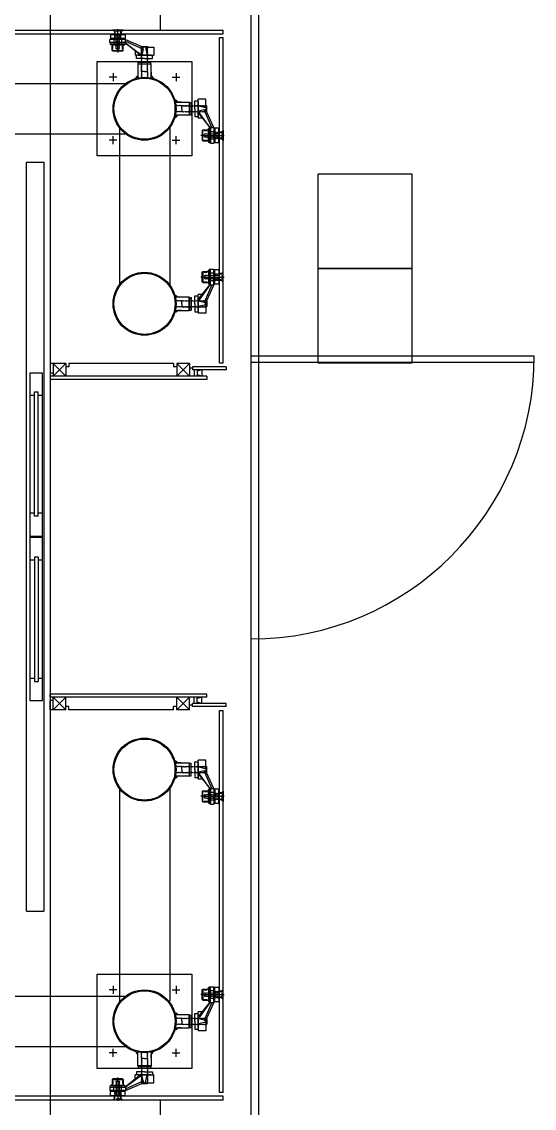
# Model space of a CAD drawing. Header units: millimetres. Extents: x -7448 to 427567, y 91657 to 341328.
# Drawn here: x 154432 to 156060, y 216766 to 220218 of the extents above; entities that cross this region are included whole.
import ezdxf

# ---------------------------------------------------------------- set-up
doc = ezdxf.new("R2010")
doc.units = ezdxf.units.MM
doc.header["$LTSCALE"] = 500
doc.header["$MEASUREMENT"] = 0
doc.linetypes.add('CENTER1', pattern=[8, 6, -1, 0, -1])
doc.linetypes.add('DASH_2', pattern=[34, 30, -1.5, 1, -1.5])
doc.layers.add('e-plan', color=9, linetype='CONTINUOUS')

# ---------------------------------------------------------------- blocks, each defined once
blk = doc.blocks.new('A$C7F1D75F0')
at = {"layer": 'e-plan'}
for p, q in [((0, 1150), (898.9, 1150)), ((0, 1150), (0, 1130)), ((898.9, 1150), (898.9, 1130)), ((0, 1130), (898.9, 1130))]:
    blk.add_line(p, q, dxfattribs=at)
blk.add_arc((0, 1150), 900, 270.0001, 0, dxfattribs=at)
blk = doc.blocks.new('A$C7D8044CD')
at = {"layer": 'e-plan'}
blk.add_lwpolyline([(0, 300), (300, 300), (300, 0), (0, 0)], close=True, dxfattribs=at)
blk = doc.blocks.new('HYUN-1')
at = {"layer": 'e-plan', "linetype": 'Continuous'}
for p, q in [((63.5, 139), (62, 139)), ((62, 139), (62, 126)), ((63.5, 139), (63.5, 141)), ((75, 139), (63.5, 139)), ((68.2, 153), (101.8, 153)), ((74.3, 147.8), (69, 153)), ((74.3, 147.8), (74.3, 141)), ((79.2, 139), (75.3, 139)), ((76.3, 147.8), (76.3, 141)), ((90.5, 139), (79.5, 139)), ((80.3, 150), (81.7, 150)), ((88.3, 150), (89.7, 150)), ((94.8, 139), (90.8, 139)), ((93.8, 147.8), (93.8, 141)), ((108, 139), (95, 139)), ((95.8, 147.8), (101, 153)), ((95.8, 147.8), (95.8, 141)), ((106.5, 139), (106.5, 141)), ((108, 139), (108, 126)), ((60, 117.3), (3.9, 92.5)), ((61, 111.9), (8.3, 73)), ((60, 122.8), (9, 100.3)), ((13.3, 73), (61, 111.8)), ((60, 123), (76, 123)), ((60, 113), (60, 123)), ((60, 113), (110, 113)), ((61, 113), (61, 108)), ((61, 108), (109, 108)), ((62, 126), (93.8, 126)), ((63, 108), (63, 106)), ((67.5, 88), (67.5, 106)), ((76.3, 123), (80.2, 123)), ((80.5, 123), (93.8, 123)), ((93.8, 126), (108, 126)), ((94, 123), (110, 123)), ((102.5, 88), (102.5, 106)), ((107, 108), (107, 106)), ((109, 113), (109, 108)), ((110, 113), (110, 123)), ((-3.9, 98), (-30, 98)), ((-30, 98), (-30, 73)), ((0, 73), (-30, 73)), ((-21.5, 73), (0, 73)), ((-21.5, 73), (0, 73)), ((-8.8, 100.2), (-3.9, 98)), ((8.7, 100.7), (-8.7, 100.7)), ((-3.9, 92.5), (-8.2, 73)), ((-3.9, 98), (3.9, 98)), ((-3.9, 98), (-3.9, 92.5)), ((0, 73), (30, 73)), ((21.5, 73), (0, 73)), ((0, 73), (21.5, 73)), ((8.8, 100.2), (3.9, 98)), ((3.9, 92.5), (3.9, 98)), ((3.9, 92.5), (8.3, 73)), ((30, 86.6), (30, 73)), ((67.5, 88), (69.5, 86)), ((69.5, 92), (69.5, 102)), ((69.5, 86), (100.5, 86)), ((100.5, 92), (100.5, 102)), ((100.5, 86), (102.5, 88)), ((-10.3, 63), (-25, 63)), ((-20, 45.9), (-21, 44.9)), ((-21, 0), (-21, 44.9)), ((-21, 44.9), (21, 44.9)), ((-20, 45.9), (-20, 50.9)), ((-10.2, 50.9), (-20, 50.9)), ((20, 45.9), (-20, 45.9)), ((0, 63), (-10, 63)), ((9.9, 50.9), (-9.9, 50.9)), ((0, 63), (10, 63)), ((20, 50.9), (10.2, 50.9)), ((10.3, 63), (25, 63)), ((20, 45.9), (20, 50.9)), ((21, 44.9), (20, 45.9)), ((21, 44.9), (21, 0)), ((-21, 18.9), (-21, 8.9)), ((21, 9.2), (21, 0))]:
    blk.add_line(p, q, dxfattribs=at)
at = {"layer": 'e-plan', "linetype": 'CENTER1'}
for p, q in [((71, 153), (76.3, 147.8)), ((74.8, 139.5), (76.3, 141)), ((76.3, 138), (74.8, 139.5)), ((76.3, 138), (74.8, 139.5)), ((76, 138), (75, 139)), ((80.2, 138), (79.2, 139)), ((80.5, 138), (79.5, 139)), ((80.5, 138), (79.5, 139)), ((80.5, 138), (79.5, 139)), ((80, 150.3), (80, 153)), ((81, 148), (81, 153)), ((82, 150.3), (82, 153)), ((85, 93), (85, 155.6)), ((88, 150.3), (88, 153)), ((89, 148), (89, 153)), ((89.5, 138), (90.5, 139)), ((89.5, 138), (90.5, 139)), ((89.8, 138), (90.8, 139)), ((90, 150.3), (90, 153)), ((99, 153), (93.8, 147.8)), ((95.3, 139.5), (93.8, 141)), ((93.8, 138), (95.3, 139.5)), ((94, 138), (95, 139)), ((62, 126), (65, 123)), ((64.9, 106), (63, 106)), ((102.5, 106), (64.9, 106)), ((74.5, 136.5), (76, 138)), ((76, 135), (74.5, 136.5)), ((74.5, 133.5), (76, 135)), ((76, 132), (74.5, 133.5)), ((74.5, 130.5), (76, 132)), ((76, 129), (74.5, 130.5)), ((74.5, 127.5), (76, 129)), ((76, 126), (74.5, 127.5)), ((74.5, 124.5), (76, 126)), ((76, 123), (74.5, 124.5)), ((74.8, 136.5), (76.3, 138)), ((74.8, 136.5), (76.3, 138)), ((76.3, 135), (74.8, 136.5)), ((76.3, 135), (74.8, 136.5)), ((74.8, 133.5), (76.3, 135)), ((74.8, 133.5), (76.3, 135)), ((76.3, 132), (74.8, 133.5)), ((76.3, 132), (74.8, 133.5)), ((74.8, 130.5), (76.3, 132)), ((74.8, 130.5), (76.3, 132)), ((76.3, 129), (74.8, 130.5)), ((76.3, 129), (74.8, 130.5)), ((74.8, 127.5), (76.3, 129)), ((74.8, 127.5), (76.3, 129)), ((76.3, 126), (74.8, 127.5)), ((76.3, 126), (74.8, 127.5)), ((74.8, 124.5), (76.3, 126)), ((74.8, 124.5), (76.3, 126)), ((76.3, 123), (74.8, 124.5)), ((76.3, 123), (74.8, 124.5)), ((78.7, 136.5), (80.2, 138)), ((80.2, 135), (78.7, 136.5)), ((78.7, 133.5), (80.2, 135)), ((80.2, 132), (78.7, 133.5)), ((78.7, 130.5), (80.2, 132)), ((80.2, 129), (78.7, 130.5)), ((78.7, 127.5), (80.2, 129)), ((80.2, 126), (78.7, 127.5)), ((78.7, 124.5), (80.2, 126)), ((80.2, 123), (78.7, 124.5)), ((79, 136.5), (80.5, 138)), ((79, 136.5), (80.5, 138)), ((79, 136.5), (80.5, 138)), ((80.5, 135), (79, 136.5)), ((80.5, 135), (79, 136.5)), ((80.5, 135), (79, 136.5)), ((79, 133.5), (80.5, 135)), ((79, 133.5), (80.5, 135)), ((79, 133.5), (80.5, 135)), ((80.5, 132), (79, 133.5)), ((80.5, 132), (79, 133.5)), ((80.5, 132), (79, 133.5)), ((79, 130.5), (80.5, 132)), ((79, 130.5), (80.5, 132)), ((79, 130.5), (80.5, 132)), ((80.5, 129), (79, 130.5)), ((80.5, 129), (79, 130.5)), ((80.5, 129), (79, 130.5)), ((79, 127.5), (80.5, 129)), ((79, 127.5), (80.5, 129)), ((79, 127.5), (80.5, 129)), ((80.5, 126), (79, 127.5)), ((80.5, 126), (79, 127.5)), ((80.5, 126), (79, 127.5)), ((79, 124.5), (80.5, 126)), ((79, 124.5), (80.5, 126)), ((79, 124.5), (80.5, 126)), ((80.5, 123), (79, 124.5)), ((80.5, 123), (79, 124.5)), ((80.5, 123), (79, 124.5)), ((79, 121.5), (80.5, 123)), ((80.5, 120), (79, 121.5)), ((79, 118.5), (80.5, 120)), ((80.5, 117), (79, 118.5)), ((79, 115.5), (80.5, 117)), ((80.5, 114), (79, 115.5)), ((79, 112.5), (80.5, 114)), ((80.5, 111), (79, 112.5)), ((79, 109.5), (80.5, 111)), ((80.5, 108), (79, 109.5)), ((79, 106.5), (80.5, 108)), ((80.5, 105), (79, 106.5)), ((79, 103.5), (80.5, 105)), ((91, 136.5), (89.5, 138)), ((91, 136.5), (89.5, 138)), ((89.5, 135), (91, 136.5)), ((89.5, 135), (91, 136.5)), ((91, 133.5), (89.5, 135)), ((91, 133.5), (89.5, 135)), ((89.5, 132), (91, 133.5)), ((89.5, 132), (91, 133.5)), ((91, 130.5), (89.5, 132)), ((91, 130.5), (89.5, 132)), ((89.5, 129), (91, 130.5)), ((89.5, 129), (91, 130.5)), ((91, 127.5), (89.5, 129)), ((91, 127.5), (89.5, 129)), ((89.5, 126), (91, 127.5)), ((89.5, 126), (91, 127.5)), ((91, 124.5), (89.5, 126)), ((91, 124.5), (89.5, 126)), ((89.5, 123), (91, 124.5)), ((89.5, 123), (91, 124.5)), ((91, 121.5), (89.5, 123)), ((89.5, 120), (91, 121.5)), ((91, 118.5), (89.5, 120)), ((89.5, 117), (91, 118.5)), ((91, 115.5), (89.5, 117)), ((89.5, 114), (91, 115.5)), ((91, 112.5), (89.5, 114)), ((89.5, 111), (91, 112.5)), ((91, 109.5), (89.5, 111)), ((89.5, 108), (91, 109.5)), ((91, 106.5), (89.5, 108)), ((89.5, 105), (91, 106.5)), ((91, 103.5), (89.5, 105)), ((91.3, 136.5), (89.8, 138)), ((89.8, 135), (91.3, 136.5)), ((91.3, 133.5), (89.8, 135)), ((89.8, 132), (91.3, 133.5)), ((91.3, 130.5), (89.8, 132)), ((89.8, 129), (91.3, 130.5)), ((91.3, 127.5), (89.8, 129)), ((89.8, 126), (91.3, 127.5)), ((91.3, 124.5), (89.8, 126)), ((89.8, 123), (91.3, 124.5)), ((95.3, 136.5), (93.8, 138)), ((93.8, 135), (95.3, 136.5)), ((95.3, 133.5), (93.8, 135)), ((93.8, 132), (95.3, 133.5)), ((95.3, 130.5), (93.8, 132)), ((93.8, 129), (95.3, 130.5)), ((95.3, 127.5), (93.8, 129)), ((93.8, 126), (95.3, 127.5)), ((95.3, 124.5), (93.8, 126)), ((93.8, 123), (95.3, 124.5)), ((95.5, 136.5), (94, 138)), ((94, 135), (95.5, 136.5)), ((95.5, 133.5), (94, 135)), ((94, 132), (95.5, 133.5)), ((95.5, 130.5), (94, 132)), ((94, 129), (95.5, 130.5)), ((95.5, 127.5), (94, 129)), ((94, 126), (95.5, 127.5)), ((95.5, 124.5), (94, 126)), ((94, 123), (95.5, 124.5)), ((102.5, 106), (107, 106)), ((108, 126), (105, 123)), ((-10.3, 99), (-9, 100.3)), ((-8.8, 97.5), (-10.3, 99)), ((-10.3, 96), (-8.8, 97.5)), ((-8.8, 94.5), (-10.3, 96)), ((-10.3, 93), (-8.8, 94.5)), ((-8.8, 91.5), (-10.3, 93)), ((-10.3, 90), (-8.8, 91.5)), ((-8.8, 88.5), (-10.3, 90)), ((-10.3, 87), (-8.8, 88.5)), ((-8.8, 85.5), (-10.3, 87)), ((-10.3, 84), (-8.8, 85.5)), ((-8.8, 82.5), (-10.3, 84)), ((-10.3, 81), (-8.8, 82.5)), ((-8.8, 79.5), (-10.3, 81)), ((-10.3, 78), (-8.8, 79.5)), ((-8.8, 76.5), (-10.3, 78)), ((-10.3, 75), (-8.8, 76.5)), ((-8.8, 73.5), (-10.3, 75)), ((-10.3, 72), (-8.8, 73.5)), ((-8.8, 70.5), (-10.3, 72)), ((-10.3, 69), (-8.8, 70.5)), ((-10, 99), (-8.5, 100.5)), ((-10, 99), (-8.5, 100.5)), ((-8.5, 97.5), (-10, 99)), ((-8.5, 97.5), (-10, 99)), ((-10, 96), (-8.5, 97.5)), ((-10, 96), (-8.5, 97.5)), ((-8.5, 94.5), (-10, 96)), ((-8.5, 94.5), (-10, 96)), ((-10, 93), (-8.5, 94.5)), ((-10, 93), (-8.5, 94.5)), ((-8.5, 91.5), (-10, 93)), ((-8.5, 91.5), (-10, 93)), ((-10, 90), (-8.5, 91.5)), ((-10, 90), (-8.5, 91.5)), ((-8.5, 88.5), (-10, 90)), ((-8.5, 88.5), (-10, 90)), ((-10, 87), (-8.5, 88.5)), ((-8.5, 85.5), (-10, 87)), ((-10, 84), (-8.5, 85.5)), ((-8.5, 82.5), (-10, 84)), ((-10, 81), (-8.5, 82.5)), ((-8.5, 79.5), (-10, 81)), ((-10, 78), (-8.5, 79.5)), ((-8.5, 76.5), (-10, 78)), ((-10, 75), (-8.5, 76.5)), ((-8.5, 73.5), (-10, 75)), ((-10, 72), (-8.5, 73.5)), ((-8.5, 70.5), (-10, 72)), ((-10, 69), (-8.5, 70.5)), ((-8.8, 76.5), (-9.8, 77.5)), ((-8.5, 100.5), (-8.7, 100.7)), ((-8.5, 100.5), (-8.7, 100.7)), ((8.5, 100.5), (8.7, 100.7)), ((8.5, 100.5), (8.7, 100.7)), ((10, 99), (8.5, 100.5)), ((10, 99), (8.5, 100.5)), ((8.5, 97.5), (10, 99)), ((8.5, 97.5), (10, 99)), ((10, 96), (8.5, 97.5)), ((10, 96), (8.5, 97.5)), ((8.5, 94.5), (10, 96)), ((8.5, 94.5), (10, 96)), ((10, 93), (8.5, 94.5)), ((10, 93), (8.5, 94.5)), ((8.5, 91.5), (10, 93)), ((8.5, 91.5), (10, 93)), ((10, 90), (8.5, 91.5)), ((10, 90), (8.5, 91.5)), ((8.5, 88.5), (10, 90)), ((8.5, 88.5), (10, 90)), ((10, 87), (8.5, 88.5)), ((8.5, 85.5), (10, 87)), ((10, 84), (8.5, 85.5)), ((8.5, 82.5), (10, 84)), ((10, 81), (8.5, 82.5)), ((8.5, 79.5), (10, 81)), ((10, 78), (8.5, 79.5)), ((8.5, 76.5), (10, 78)), ((10, 75), (8.5, 76.5)), ((8.5, 73.5), (10, 75)), ((10, 72), (8.5, 73.5)), ((8.5, 70.5), (10, 72)), ((10, 69), (8.5, 70.5)), ((8.8, 97.5), (10.3, 99)), ((10.3, 96), (8.8, 97.5)), ((8.8, 94.5), (10.3, 96)), ((10.3, 93), (8.8, 94.5)), ((8.8, 91.5), (10.3, 93)), ((10.3, 90), (8.8, 91.5)), ((8.8, 88.5), (10.3, 90)), ((10.3, 87), (8.8, 88.5)), ((8.8, 85.5), (10.3, 87)), ((10.3, 84), (8.8, 85.5)), ((8.8, 82.5), (10.3, 84)), ((10.3, 81), (8.8, 82.5)), ((8.8, 79.5), (10.3, 81)), ((10.3, 78), (8.8, 79.5)), ((8.8, 76.5), (10.3, 78)), ((8.8, 76.5), (9.8, 77.5)), ((10.3, 75), (8.8, 76.5)), ((8.8, 73.5), (10.3, 75)), ((10.3, 72), (8.8, 73.5)), ((8.8, 70.5), (10.3, 72)), ((10.3, 69), (8.8, 70.5)), ((10.3, 99), (9, 100.3)), ((67.5, 102), (69.5, 102)), ((67.5, 92), (69.5, 92)), ((102.5, 88), (67.5, 88)), ((80.5, 102), (79, 103.5)), ((79, 100.5), (80.5, 102)), ((80.5, 99), (79, 100.5)), ((79, 97.5), (80.5, 99)), ((80.5, 96), (79, 97.5)), ((79, 94.5), (80.5, 96)), ((80.5, 93), (79, 94.5)), ((89.5, 93), (80.5, 93)), ((85, 93), (85, 82)), ((89.5, 102), (91, 103.5)), ((91, 100.5), (89.5, 102)), ((89.5, 99), (91, 100.5)), ((91, 97.5), (89.5, 99)), ((89.5, 96), (91, 97.5)), ((91, 94.5), (89.5, 96)), ((89.5, 93), (91, 94.5)), ((102.5, 102), (100.5, 102)), ((102.5, 92), (100.5, 92)), ((-8.8, 67.5), (-10.3, 69)), ((-10.3, 66), (-8.8, 67.5)), ((-8.8, 64.5), (-10.3, 66)), ((-10.3, 63), (-8.8, 64.5)), ((-10.3, 48), (-8.8, 49.5)), ((-8.8, 46.5), (-10.3, 48)), ((-10.3, 45), (-8.8, 46.5)), ((-8.8, 43.5), (-10.3, 45)), ((-10.3, 42), (-8.8, 43.5)), ((-8.8, 40.5), (-10.3, 42)), ((-10.3, 39), (-8.8, 40.5)), ((-8.8, 37.5), (-10.3, 39)), ((-10.3, 36), (-8.8, 37.5)), ((-8.8, 34.5), (-10.3, 36)), ((-8.8, 49.5), (-10.2, 50.9)), ((-8.5, 67.5), (-10, 69)), ((-10, 66), (-8.5, 67.5)), ((-8.5, 64.5), (-10, 66)), ((-10, 63), (-8.5, 64.5)), ((-10, 63), (-8.5, 64.5)), ((-10, 63), (-8.5, 64.5)), ((-8.5, 61.5), (-10, 63)), ((-8.5, 61.5), (-10, 63)), ((-8.5, 61.5), (-10, 63)), ((-10, 60), (-8.5, 61.5)), ((-10, 60), (-8.5, 61.5)), ((-10, 60), (-8.5, 61.5)), ((-8.5, 58.5), (-10, 60)), ((-8.5, 58.5), (-10, 60)), ((-10, 57), (-8.5, 58.5)), ((-10, 57), (-8.5, 58.5)), ((-8.5, 55.5), (-10, 57)), ((-8.5, 55.5), (-10, 57)), ((-10, 54), (-8.5, 55.5)), ((-10, 54), (-8.5, 55.5)), ((-8.5, 52.5), (-10, 54)), ((-8.5, 52.5), (-10, 54)), ((-10, 51), (-8.5, 52.5)), ((-10, 51), (-8.5, 52.5)), ((-8.5, 49.5), (-10, 51)), ((-8.5, 49.5), (-10, 51)), ((-10, 48), (-8.5, 49.5)), ((-8.5, 46.5), (-10, 48)), ((-10, 45), (-8.5, 46.5)), ((-8.5, 43.5), (-10, 45)), ((-10, 42), (-8.5, 43.5)), ((-8.5, 40.5), (-10, 42)), ((-10, 39), (-8.5, 40.5)), ((-8.5, 37.5), (-10, 39)), ((-10, 36), (-8.5, 37.5)), ((-8.5, 34.5), (-10, 36)), ((-8.5, 64.5), (-9.5, 65.5)), ((-8.5, 64.5), (-9.5, 65.5)), ((8.5, 67.5), (10, 69)), ((10, 66), (8.5, 67.5)), ((8.5, 64.5), (10, 66)), ((8.5, 64.5), (9.5, 65.5)), ((8.5, 64.5), (9.5, 65.5)), ((8.5, 64.5), (9.5, 65.5)), ((8.5, 64.5), (9.5, 65.5)), ((10, 63), (8.5, 64.5)), ((10, 63), (8.5, 64.5)), ((10, 63), (8.5, 64.5)), ((10, 63), (8.5, 64.5)), ((10, 63), (8.5, 64.5)), ((10, 63), (8.5, 64.5)), ((10, 63), (8.5, 64.5)), ((10, 63), (8.5, 64.5)), ((10, 63), (8.5, 64.5)), ((8.5, 61.5), (10, 63)), ((8.5, 61.5), (10, 63)), ((8.5, 61.5), (10, 63)), ((8.5, 61.5), (10, 63)), ((8.5, 61.5), (10, 63)), ((8.5, 61.5), (10, 63)), ((10, 60), (8.5, 61.5)), ((10, 60), (8.5, 61.5)), ((10, 60), (8.5, 61.5)), ((10, 60), (8.5, 61.5)), ((10, 60), (8.5, 61.5)), ((10, 60), (8.5, 61.5)), ((8.5, 58.5), (10, 60)), ((8.5, 58.5), (10, 60)), ((8.5, 58.5), (10, 60)), ((8.5, 58.5), (10, 60)), ((10, 57), (8.5, 58.5)), ((10, 57), (8.5, 58.5)), ((10, 57), (8.5, 58.5)), ((10, 57), (8.5, 58.5)), ((8.5, 55.5), (10, 57)), ((8.5, 55.5), (10, 57)), ((8.5, 55.5), (10, 57)), ((8.5, 55.5), (10, 57)), ((10, 54), (8.5, 55.5)), ((10, 54), (8.5, 55.5)), ((10, 54), (8.5, 55.5)), ((10, 54), (8.5, 55.5)), ((8.5, 52.5), (10, 54)), ((8.5, 52.5), (10, 54)), ((8.5, 52.5), (10, 54)), ((8.5, 52.5), (10, 54)), ((10, 51), (8.5, 52.5)), ((10, 51), (8.5, 52.5)), ((10, 51), (8.5, 52.5)), ((10, 51), (8.5, 52.5)), ((8.5, 49.5), (10, 51)), ((8.5, 49.5), (10, 51)), ((8.5, 49.5), (10, 51)), ((8.5, 49.5), (10, 51)), ((10, 48), (8.5, 49.5)), ((10, 48), (8.5, 49.5)), ((8.5, 46.5), (10, 48)), ((8.5, 46.5), (10, 48)), ((10, 45), (8.5, 46.5)), ((10, 45), (8.5, 46.5)), ((8.5, 43.5), (10, 45)), ((8.5, 43.5), (10, 45)), ((10, 42), (8.5, 43.5)), ((10, 42), (8.5, 43.5)), ((8.5, 40.5), (10, 42)), ((8.5, 40.5), (10, 42)), ((10, 39), (8.5, 40.5)), ((10, 39), (8.5, 40.5)), ((8.5, 37.5), (10, 39)), ((8.5, 37.5), (10, 39)), ((10, 36), (8.5, 37.5)), ((10, 36), (8.5, 37.5)), ((8.5, 34.5), (10, 36)), ((8.5, 34.5), (10, 36)), ((8.8, 67.5), (10.3, 69)), ((10.3, 66), (8.8, 67.5)), ((8.8, 64.5), (10.3, 66)), ((10.3, 63), (8.8, 64.5)), ((10.3, 63), (8.8, 64.5)), ((10.3, 63), (8.8, 64.5)), ((8.8, 49.5), (10.2, 50.9)), ((10.3, 48), (8.8, 49.5)), ((8.8, 46.5), (10.3, 48)), ((10.3, 45), (8.8, 46.5)), ((8.8, 43.5), (10.3, 45)), ((10.3, 42), (8.8, 43.5)), ((8.8, 40.5), (10.3, 42)), ((10.3, 39), (8.8, 40.5)), ((8.8, 37.5), (10.3, 39)), ((10.3, 36), (8.8, 37.5)), ((8.8, 34.5), (10.3, 36)), ((-10.3, 33), (-8.8, 34.5)), ((-8.8, 31.5), (-10.3, 33)), ((-10.3, 30), (-8.8, 31.5)), ((-8.8, 28.5), (-10.3, 30)), ((-10.3, 27), (-8.8, 28.5)), ((-8.8, 25.5), (-10.3, 27)), ((-10.3, 24), (-8.8, 25.5)), ((-8.8, 22.5), (-10.3, 24)), ((-10.3, 21), (-8.8, 22.5)), ((-10.3, 21), (-8.8, 19.5)), ((-8.8, 19.5), (-10.3, 18)), ((-10.3, 18), (-8.8, 16.5)), ((-8.8, 16.5), (-10.3, 15)), ((-10.3, 15), (-8.8, 13.5)), ((-8.8, 13.5), (-10.3, 12)), ((-10.3, 12), (-8.8, 10.5)), ((-8.8, 10.5), (-10.3, 9)), ((-10.3, 9), (-8.8, 7.5)), ((-8.8, 7.5), (-10.3, 6)), ((-10.3, 6), (-8.8, 4.5)), ((-8.8, 4.5), (-10.3, 3)), ((-10.3, 3), (-8.8, 1.5)), ((-8.8, 1.5), (-10.3, 0)), ((-10, 33), (-8.5, 34.5)), ((-8.5, 31.5), (-10, 33)), ((-10, 30), (-8.5, 31.5)), ((-8.5, 28.5), (-10, 30)), ((-10, 27), (-8.5, 28.5)), ((-8.5, 25.5), (-10, 27)), ((-10, 24), (-8.5, 25.5)), ((-8.5, 22.5), (-10, 24)), ((-10, 21), (-8.5, 22.5)), ((0, 21), (-10, 21)), ((0, 21), (10, 21)), ((10, 33), (8.5, 34.5)), ((10, 33), (8.5, 34.5)), ((8.5, 31.5), (10, 33)), ((8.5, 31.5), (10, 33)), ((10, 30), (8.5, 31.5)), ((10, 30), (8.5, 31.5)), ((8.5, 28.5), (10, 30)), ((8.5, 28.5), (10, 30)), ((10, 27), (8.5, 28.5)), ((10, 27), (8.5, 28.5)), ((8.5, 25.5), (10, 27)), ((8.5, 25.5), (10, 27)), ((10, 24), (8.5, 25.5)), ((10, 24), (8.5, 25.5)), ((8.5, 22.5), (10, 24)), ((8.5, 22.5), (10, 24)), ((10, 21), (8.5, 22.5)), ((10, 21), (8.5, 22.5)), ((10.3, 33), (8.8, 34.5)), ((8.8, 31.5), (10.3, 33)), ((10.3, 30), (8.8, 31.5)), ((8.8, 28.5), (10.3, 30)), ((10.3, 27), (8.8, 28.5)), ((8.8, 25.5), (10.3, 27)), ((10.3, 24), (8.8, 25.5)), ((8.8, 22.5), (10.3, 24)), ((10.3, 21), (8.8, 22.5)), ((10.3, 21), (8.8, 19.5)), ((8.8, 19.5), (10.3, 18)), ((10.3, 18), (8.8, 16.5)), ((8.8, 16.5), (10.3, 15)), ((10.3, 15), (8.8, 13.5)), ((8.8, 13.5), (10.3, 12)), ((10.3, 12), (8.8, 10.5)), ((8.8, 10.5), (10.3, 9)), ((10.3, 9), (8.8, 7.5)), ((8.8, 7.5), (10.3, 6)), ((10.3, 6), (8.8, 4.5)), ((8.8, 4.5), (10.3, 3)), ((10.3, 3), (8.8, 1.5)), ((8.8, 1.5), (10.3, 0))]:
    blk.add_line(p, q, dxfattribs=at)
at = {"layer": 'e-plan', "linetype": 'DASH_2'}
for p, q in [((73, 123), (73, 106)), ((97, 123), (97, 106)), ((-25, 63), (-25, 73)), ((25, 63), (25, 73))]:
    blk.add_line(p, q, dxfattribs=at)
at = {"layer": 'e-plan'}
blk.add_line((21, 0), (-21, 0), dxfattribs=at)
at = {"layer": 'e-plan', "linetype": 'CENTER1'}
for centre, start, end in [((80.3, 150.3), 180, 270), ((81.7, 150.3), 270, 0), ((88.3, 150.3), 180, 270), ((89.7, 150.3), 270, 0)]:
    blk.add_arc(centre, 0.3, start, end, dxfattribs=at)
at = {"layer": 'e-plan', "linetype": 'Continuous'}
for centre, radius, start, end in [((-21, 0.6), 6.11, 89.8114, 186.0131), ((-21, 0.6), 5.11, 89.8114, 187.1953), ((-21, 0.6), 4.11, 89.8114, 188.9587), ((-21, 0.6), 3.11, 89.8114, 191.8754), ((21, 0.6), 6.11, 353.9869, 90.1886), ((21, 0.6), 5.11, 352.8047, 90.1886), ((21, 0.6), 4.11, 351.0413, 90.1886), ((21, 0.6), 3.11, 348.1246, 90.1886)]:
    blk.add_arc(centre, radius, start, end, dxfattribs=at)

msp = doc.modelspace()

# ---------------------------------------------------------------- linework, layer by layer
at = {"layer": 'e-plan'}
for p, q in [((154522.2, 222491.9), (154522.2, 216114.1)), ((154872.2, 222491.9), (154872.2, 220191.9)), ((153633.2, 220191.9), (155072.2, 220191.9)), ((153633.2, 220179.9), (155072.2, 220179.9)), ((155072.2, 220179.9), (155072.2, 220191.9)), ((155060.2, 219133.9), (155060.2, 220167.9)), ((155060.2, 220167.9), (155072.2, 220167.9)), ((155072.2, 219133.9), (155072.2, 220167.9)), ((154734.7, 220041.9), (154709.7, 220041.9)), ((154722.2, 220054.4), (154722.2, 220029.4)), ((154909.7, 220041.9), (154934.7, 220041.9)), ((154922.2, 220054.4), (154922.2, 220029.4)), ((152492.2, 220021.9), (154762.2, 220021.9)), ((152492.2, 219861.9), (154762.2, 219861.9)), ((154742.2, 219881.9), (154742.2, 219381.9)), ((154902.2, 219881.9), (154902.2, 219381.9)), ((154734.7, 219841.9), (154709.7, 219841.9)), ((154722.2, 219829.4), (154722.2, 219854.4)), ((154909.7, 219841.9), (154934.7, 219841.9)), ((154922.2, 219829.4), (154922.2, 219854.4)), ((154447.2, 217391.9), (154447.2, 219771.9)), ((154447.2, 219771.9), (154502.2, 219771.9)), ((154502.2, 219771.9), (154502.2, 217391.9)), ((154572.2, 219131.9), (154522.2, 219131.9)), ((154572.2, 219131.9), (154532.2, 219091.9)), ((154532.2, 219131.9), (154572.2, 219091.9)), ((154582.2, 219121.9), (154572.2, 219121.9)), ((154914.6, 219131.9), (154582.2, 219131.9)), ((154914.6, 219131.9), (154914.6, 219121.9)), ((154924.6, 219121.9), (154914.6, 219121.9)), ((154924.6, 219131.9), (154924.6, 219091.9)), ((154924.6, 219131.9), (154964.6, 219091.9)), ((154964.6, 219131.9), (154924.6, 219091.9)), ((154964.6, 219131.9), (154924.6, 219131.9)), ((154964.6, 219131.9), (154964.6, 219091.9)), ((154974.6, 219116.9), (154964.6, 219116.9)), ((154974.6, 219121.9), (154974.6, 219111.9)), ((155081.2, 219121.9), (154974.6, 219121.9)), ((155019.6, 219111.9), (154974.6, 219111.9)), ((155081.2, 219111.9), (154974.6, 219111.9)), ((154979.6, 219111.9), (154979.6, 219091.9)), ((155004.6, 219111.9), (154989.6, 219107.6)), ((154989.6, 219111.9), (154989.6, 219091.9)), ((155004.6, 219111.9), (155004.6, 219091.9)), ((155060.2, 219133.9), (155072.2, 219133.9)), ((155081.2, 219121.9), (155081.2, 219111.9)), ((154532.2, 219101.9), (154522.2, 219101.9)), ((155019.6, 219091.9), (154522.2, 219091.9)), ((155019.6, 219081.9), (154532.2, 219081.9)), ((155004.6, 219091.9), (154989.6, 219096.3)), ((155019.6, 219091.9), (155019.6, 219081.9)), ((154484.2, 218646.9), (154484.2, 219041.9)), ((154458.2, 219031.9), (154472.2, 219031.9)), ((154484.2, 219031.9), (154498.2, 219031.9)), ((154472.2, 218656.9), (154458.2, 218656.9)), ((154498.2, 218656.9), (154484.2, 218656.9)), ((154484.2, 218646.9), (154472.2, 218646.9)), ((154458.2, 218583.9), (154498.2, 218583.9)), ((154458.2, 218579.9), (154498.2, 218579.9)), ((154484.2, 218516.9), (154472.2, 218516.9)), ((154484.2, 218516.9), (154484.2, 218121.9)), ((154472.2, 218506.9), (154458.2, 218506.9)), ((154498.2, 218506.9), (154484.2, 218506.9)), ((154458.2, 218131.9), (154472.2, 218131.9)), ((154484.2, 218131.9), (154498.2, 218131.9)), ((155019.6, 218071.9), (154522.2, 218071.9)), ((155019.6, 218081.9), (154532.2, 218081.9)), ((154572.2, 218031.9), (154532.2, 218071.9)), ((154532.2, 218031.9), (154572.2, 218071.9)), ((154924.6, 218031.9), (154924.6, 218071.9)), ((154924.6, 218031.9), (154964.6, 218071.9)), ((154964.6, 218031.9), (154924.6, 218071.9)), ((154964.6, 218031.9), (154964.6, 218071.9)), ((154979.6, 218051.9), (154979.6, 218071.9)), ((155004.6, 218071.9), (154989.6, 218067.6)), ((154989.6, 218051.9), (154989.6, 218071.9)), ((155004.6, 218051.9), (155004.6, 218071.9)), ((155019.6, 218071.9), (155019.6, 218081.9)), ((154532.2, 218061.9), (154522.2, 218061.9)), ((154572.2, 218031.9), (154522.2, 218031.9)), ((154582.2, 218041.9), (154572.2, 218041.9)), ((154914.6, 218031.9), (154582.2, 218031.9)), ((154924.6, 218041.9), (154914.6, 218041.9)), ((154914.6, 218031.9), (154914.6, 218041.9)), ((154964.6, 218031.9), (154924.6, 218031.9)), ((154974.6, 218046.9), (154964.6, 218046.9)), ((155019.6, 218051.9), (154974.6, 218051.9)), ((154974.6, 218041.9), (154974.6, 218051.9)), ((155081.2, 218051.9), (154974.6, 218051.9)), ((155081.2, 218041.9), (154974.6, 218041.9)), ((155004.6, 218051.9), (154989.6, 218056.3)), ((155081.2, 218041.9), (155081.2, 218051.9)), ((155060.2, 216815.9), (155060.2, 218029.9)), ((155060.2, 218029.9), (155072.2, 218029.9)), ((155072.2, 216815.9), (155072.2, 218029.9)), ((154742.2, 217781.9), (154742.2, 217106.8)), ((154902.2, 217781.9), (154902.2, 217106.8)), ((154447.2, 217391.9), (154502.2, 217391.9)), ((154734.7, 217141.9), (154709.7, 217141.9)), ((154722.2, 217154.4), (154722.2, 217129.4)), ((154909.7, 217141.9), (154934.7, 217141.9)), ((154922.2, 217154.4), (154922.2, 217129.4)), ((152492.2, 217121.9), (154762.2, 217121.9)), ((152492.2, 216961.9), (154762.2, 216961.9)), ((154734.7, 216941.9), (154709.7, 216941.9)), ((154722.2, 216929.4), (154722.2, 216954.4)), ((154909.7, 216941.9), (154934.7, 216941.9)), ((154922.2, 216929.4), (154922.2, 216954.4)), ((155072.2, 216803.9), (153633.2, 216803.9)), ((155072.2, 216791.9), (153633.2, 216791.9)), ((154872.2, 216791.9), (154872.2, 216114.1)), ((155072.2, 216815.9), (155060.2, 216815.9)), ((155072.2, 216791.9), (155072.2, 216803.9))]:
    msp.add_line(p, q, dxfattribs=at)
at = {"layer": 'e-plan', "linetype": 'Continuous'}
for p, q in [((154532.2, 219131.9), (154522.2, 219131.9)), ((154522.2, 219131.9), (154522.2, 219101.9)), ((154532.2, 219131.9), (154532.2, 219091.9)), ((154572.2, 219131.9), (154572.2, 219091.9)), ((154582.2, 219131.9), (154582.2, 219121.9)), ((154522.2, 219091.9), (154522.2, 219081.9)), ((154532.2, 219081.9), (154522.2, 219081.9)), ((154522.2, 218071.9), (154522.2, 218081.9)), ((154532.2, 218081.9), (154522.2, 218081.9)), ((154532.2, 218031.9), (154532.2, 218071.9)), ((154572.2, 218031.9), (154572.2, 218071.9)), ((154522.2, 218031.9), (154522.2, 218061.9)), ((154532.2, 218031.9), (154522.2, 218031.9)), ((154582.2, 218031.9), (154582.2, 218041.9))]:
    msp.add_line(p, q, dxfattribs=at)
at = {"layer": 'e-plan'}
for points in [[(155160.2, 222541.9), (155160.2, 213115.4)], [(155184.2, 222541.9), (155184.2, 213115.4)], [(154472.2, 218646.9), (154472.2, 219041.9), (154484.2, 219041.9)], [(154472.2, 218516.9), (154472.2, 218121.9), (154484.2, 218121.9)]]:
    msp.add_lwpolyline(points, dxfattribs=at)
for points in [[(154672.2, 219791.9), (154672.2, 220091.9), (154972.2, 220091.9), (154972.2, 219791.9)], [(154498.2, 218061.9), (154498.2, 219101.9), (154458.2, 219101.9), (154458.2, 218061.9)], [(154672.2, 216891.9), (154672.2, 217191.9), (154972.2, 217191.9), (154972.2, 216891.9)]]:
    msp.add_lwpolyline(points, close=True, dxfattribs=at)
for centre, radius in [((154822.2, 219941.9), 100), ((154822.2, 219941.9), 97), ((154822.2, 219321.9), 100), ((154822.2, 219321.9), 97), ((154822.2, 217841.9), 100), ((154822.2, 217841.9), 97), ((154822.2, 217041.9), 100), ((154822.2, 217041.9), 97)]:
    msp.add_circle(centre, radius, dxfattribs=at)

# ---------------------------------------------------------------- block references
at = {"layer": 'e-plan', "xscale": -1}
msp.add_blockref('HYUN-1', (154822.2, 220038.9), dxfattribs=at)
at = {"layer": 'e-plan'}
for name, p, rotation in [('HYUN-1', (154919.2, 219941.9), 270), ('A$C7F1D75F0', (155160.2, 218006.9), 359.9998753490477), ('HYUN-1', (154919.2, 217841.9), 270), ('HYUN-1', (154822.2, 216944.9), 180)]:
    msp.add_blockref(name, p, dxfattribs=dict(at, rotation=rotation))
at = {"layer": 'e-plan', "xscale": -1, "rotation": 270}
for name, p in [('A$C7D8044CD', (155372.2, 219433.9)), ('HYUN-1', (154919.2, 219321.9)), ('A$C7D8044CD', (155372.2, 219133.9)), ('HYUN-1', (154919.2, 217041.9))]:
    msp.add_blockref(name, p, dxfattribs=at)

doc.saveas('drawing.dxf')
